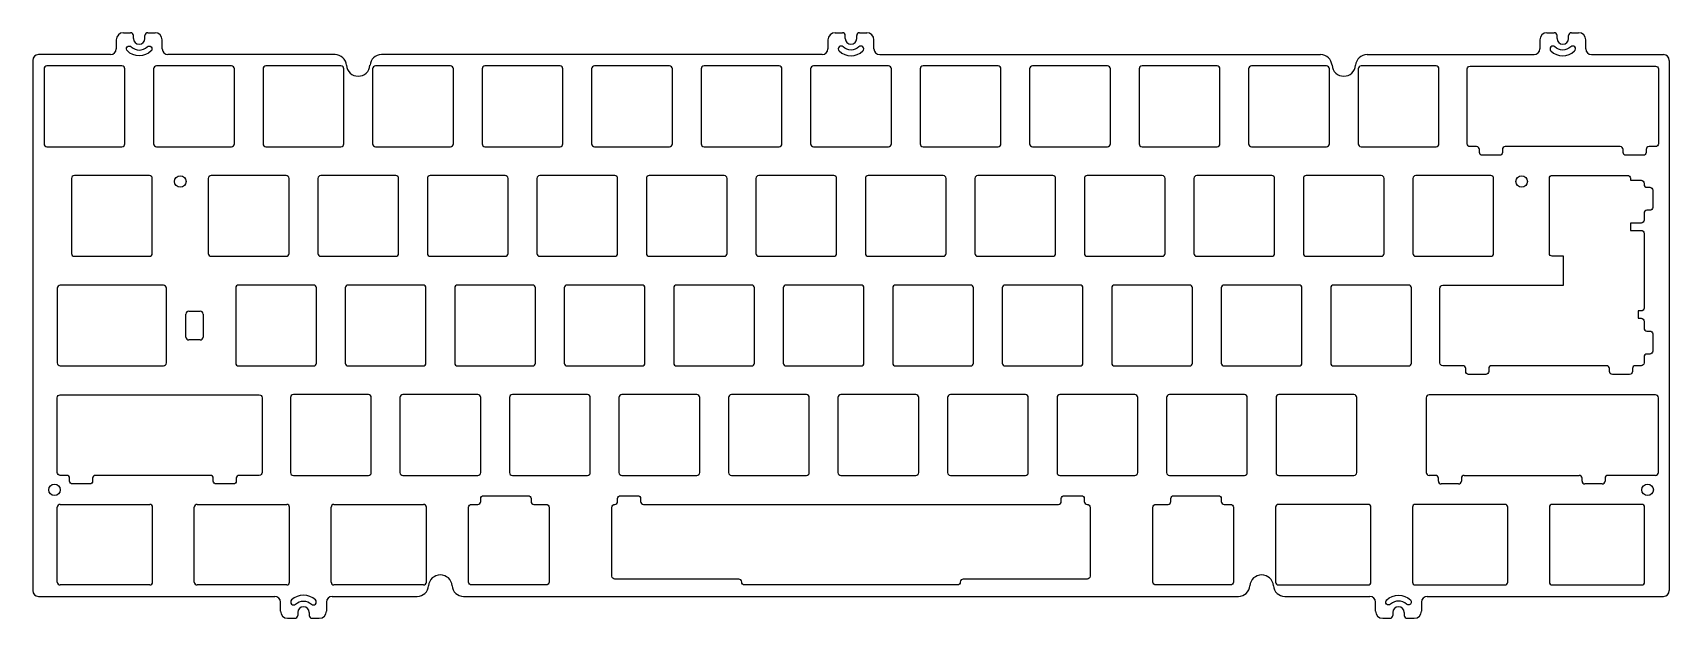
# Model space of a CAD drawing. Header units: millimetres. Extents: x 15 to 299, y 8 to 109.
import ezdxf

# ---------------------------------------------------------------- set-up
doc = ezdxf.new("R2010")
doc.units = ezdxf.units.MM

msp = doc.modelspace()

# ---------------------------------------------------------------- linework, layer by layer
at = {"linetype": 'Continuous'}
for p, q in [((30.45, 109.39), (31.7, 109.39)), ((32.2, 108.39), (32.2, 108.89)), ((34.2, 108.39), (34.2, 108.89)), ((34.7, 109.39), (35.95, 109.39)), ((154.27, 109.39), (155.52, 109.39)), ((156.02, 108.39), (156.02, 108.89)), ((158.02, 108.39), (158.02, 108.89)), ((158.52, 109.39), (159.77, 109.39)), ((278.1, 109.39), (279.35, 109.39)), ((279.85, 108.39), (279.85, 108.89)), ((281.85, 108.39), (281.85, 108.89)), ((282.35, 109.39), (283.6, 109.39)), ((60.77, 8.59), (60.77, 8.09)), ((62.77, 8.59), (62.77, 8.09)), ((251.27, 8.59), (251.27, 8.09)), ((253.27, 8.59), (253.27, 8.09)), ((59.02, 7.59), (60.27, 7.59)), ((63.27, 7.59), (64.52, 7.59)), ((249.52, 7.59), (250.77, 7.59)), ((253.77, 7.59), (255.02, 7.59))]:
    msp.add_line(p, q, dxfattribs=at)
for p, q in [((28.2, 105.59), (15.67, 105.59)), ((29.2, 108.14), (29.2, 106.59)), ((37.2, 106.59), (37.2, 108.14)), ((67.26, 105.59), (38.2, 105.59)), ((152.02, 105.59), (75.34, 105.59)), ((153.02, 108.14), (153.02, 106.59)), ((161.02, 106.59), (161.02, 108.14)), ((162.02, 105.59), (238.71, 105.59)), ((246.79, 105.59), (275.85, 105.59)), ((276.85, 108.14), (276.85, 106.59)), ((284.85, 106.59), (284.85, 108.14)), ((285.85, 105.59), (298.37, 105.59)), ((14.67, 104.59), (14.67, 12.39)), ((299.37, 104.59), (299.37, 12.39)), ((37.42, 65.49), (19.45, 65.49)), ((18.95, 64.99), (18.95, 51.99)), ((37.92, 51.99), (37.92, 64.99)), ((41.32, 56.49), (41.32, 60.49)), ((41.82, 60.99), (43.82, 60.99)), ((44.32, 60.49), (44.32, 56.49)), ((43.82, 55.99), (41.82, 55.99)), ((19.45, 51.49), (37.42, 51.49)), ((18.95, 13.89), (18.95, 26.89)), ((19.45, 27.39), (35.03, 27.39)), ((35.53, 13.89), (35.53, 26.89)), ((42.77, 13.89), (42.77, 26.89)), ((43.27, 27.39), (58.85, 27.39)), ((59.35, 13.89), (59.35, 26.89)), ((66.58, 13.89), (66.58, 26.89)), ((67.08, 27.39), (82.66, 27.39)), ((83.16, 13.89), (83.16, 26.89)), ((230.88, 26.89), (230.88, 13.89)), ((246.97, 27.39), (231.38, 27.39)), ((247.47, 13.89), (247.47, 26.89)), ((254.7, 26.89), (254.7, 13.89)), ((270.78, 27.39), (255.2, 27.39)), ((271.28, 13.89), (271.28, 26.89)), ((278.51, 26.89), (278.51, 13.89)), ((294.59, 27.39), (279.01, 27.39)), ((295.09, 13.89), (295.09, 26.89)), ((15.67, 11.39), (56.77, 11.39)), ((35.03, 13.39), (19.45, 13.39)), ((58.85, 13.39), (43.27, 13.39)), ((66.77, 11.39), (81.55, 11.39)), ((82.66, 13.39), (67.08, 13.39)), ((89.62, 11.39), (224.42, 11.39)), ((231.38, 13.39), (246.97, 13.39)), ((232.5, 11.39), (247.27, 11.39)), ((255.2, 13.39), (270.78, 13.39)), ((257.27, 11.39), (298.37, 11.39)), ((279.01, 13.39), (294.59, 13.39)), ((57.77, 8.84), (57.77, 10.39)), ((65.77, 10.39), (65.77, 8.84)), ((248.27, 8.84), (248.27, 10.39)), ((256.27, 10.39), (256.27, 8.84))]:
    msp.add_line(p, q)
at = {"color": 51, "true_color": 0xf7f281}
for p, q in [((257.08, 45.94), (257.08, 32.94)), ((296.97, 46.44), (257.58, 46.44)), ((297.47, 32.94), (297.47, 45.94)), ((258.7, 32.44), (257.58, 32.44)), ((259.2, 31.44), (259.2, 31.94)), ((263.2, 31.94), (263.2, 31.44)), ((263.7, 32.44), (283.7, 32.44)), ((284.2, 31.44), (284.2, 31.94)), ((288.2, 31.94), (288.2, 31.44)), ((296.97, 32.44), (288.7, 32.44)), ((262.7, 30.94), (259.7, 30.94)), ((287.7, 30.94), (284.7, 30.94))]:
    msp.add_line(p, q, dxfattribs=at)
for points in [[(31.82, 106.94, 0.398666), (34.57, 106.94, -1), (35.26, 106.22, -0.398666), (31.13, 106.22, -1)], [(158.4, 106.94, -0.398666), (155.65, 106.94, 1), (154.96, 106.22, 0.398666), (159.09, 106.22, 1)], [(282.22, 106.94, -0.398666), (279.47, 106.94, 1), (278.78, 106.22, 0.398666), (282.91, 106.22, 1)], [(17.15, 89.57), (30.2, 89.57, 0.414214), (30.7, 90.07), (30.7, 103.12, 0.414214), (30.2, 103.62), (17.15, 103.62, 0.414214), (16.65, 103.12), (16.65, 90.07, 0.414214)], [(36.2, 89.57), (49.25, 89.57, 0.414214), (49.75, 90.07), (49.75, 103.12, 0.414214), (49.25, 103.62), (36.2, 103.62, 0.414214), (35.7, 103.12), (35.7, 90.07, 0.414214)], [(55.25, 89.57), (68.3, 89.57, 0.414214), (68.8, 90.07), (68.8, 103.12, 0.414214), (68.3, 103.62), (55.25, 103.62, 0.414214), (54.75, 103.12), (54.75, 90.07, 0.414214)], [(74.3, 89.57), (87.35, 89.57, 0.414214), (87.85, 90.07), (87.85, 103.12, 0.414214), (87.35, 103.62), (74.3, 103.62, 0.414214), (73.8, 103.12), (73.8, 90.07, 0.414214)], [(93.35, 89.57), (106.4, 89.57, 0.414214), (106.9, 90.07), (106.9, 103.12, 0.414214), (106.4, 103.62), (93.35, 103.62, 0.414214), (92.85, 103.12), (92.85, 90.07, 0.414214)], [(112.4, 89.57), (125.45, 89.57, 0.414214), (125.95, 90.07), (125.95, 103.12, 0.414214), (125.45, 103.62), (112.4, 103.62, 0.414214), (111.9, 103.12), (111.9, 90.07, 0.414214)], [(131.45, 89.57), (144.5, 89.57, 0.414214), (145, 90.07), (145, 103.12, 0.414214), (144.5, 103.62), (131.45, 103.62, 0.414214), (130.95, 103.12), (130.95, 90.07, 0.414214)], [(150.5, 89.57), (163.55, 89.57, 0.414214), (164.05, 90.07), (164.05, 103.12, 0.414214), (163.55, 103.62), (150.5, 103.62, 0.414214), (150, 103.12), (150, 90.07, 0.414214)], [(169.55, 89.57), (182.6, 89.57, 0.414214), (183.1, 90.07), (183.1, 103.12, 0.414214), (182.6, 103.62), (169.55, 103.62, 0.414214), (169.05, 103.12), (169.05, 90.07, 0.414214)], [(188.6, 89.57), (201.65, 89.57, 0.414214), (202.15, 90.07), (202.15, 103.12, 0.414214), (201.65, 103.62), (188.6, 103.62, 0.414214), (188.1, 103.12), (188.1, 90.07, 0.414214)], [(207.65, 89.57), (220.7, 89.57, 0.414214), (221.2, 90.07), (221.2, 103.12, 0.414214), (220.7, 103.62), (207.65, 103.62, 0.414214), (207.15, 103.12), (207.15, 90.07, 0.414214)], [(226.7, 89.57), (239.75, 89.57, 0.414214), (240.25, 90.07), (240.25, 103.12, 0.414214), (239.75, 103.62), (226.7, 103.62, 0.414214), (226.2, 103.12), (226.2, 90.07, 0.414214)], [(245.75, 89.57), (258.8, 89.57, 0.414214), (259.3, 90.07), (259.3, 103.12, 0.414214), (258.8, 103.62), (245.75, 103.62, 0.414214), (245.25, 103.12), (245.25, 90.07, 0.414214)], [(21.91, 70.52), (34.96, 70.52, 0.414214), (35.46, 71.02), (35.46, 84.07, 0.414214), (34.96, 84.57), (21.91, 84.57, 0.414214), (21.41, 84.07), (21.41, 71.02, 0.414214)], [(45.72, 70.52), (58.77, 70.52, 0.414214), (59.27, 71.02), (59.27, 84.07, 0.414214), (58.77, 84.57), (45.72, 84.57, 0.414214), (45.22, 84.07), (45.22, 71.02, 0.414214)], [(64.77, 70.52), (77.82, 70.52, 0.414214), (78.32, 71.02), (78.32, 84.07, 0.414214), (77.82, 84.57), (64.77, 84.57, 0.414214), (64.27, 84.07), (64.27, 71.02, 0.414214)], [(83.82, 70.52), (96.87, 70.52, 0.414214), (97.37, 71.02), (97.37, 84.07, 0.414214), (96.87, 84.57), (83.82, 84.57, 0.414214), (83.32, 84.07), (83.32, 71.02, 0.414214)], [(102.87, 70.52), (115.92, 70.52, 0.414214), (116.42, 71.02), (116.42, 84.07, 0.414214), (115.92, 84.57), (102.87, 84.57, 0.414214), (102.37, 84.07), (102.37, 71.02, 0.414214)], [(121.92, 70.52), (134.97, 70.52, 0.414214), (135.47, 71.02), (135.47, 84.07, 0.414214), (134.97, 84.57), (121.92, 84.57, 0.414214), (121.42, 84.07), (121.42, 71.02, 0.414214)], [(140.97, 70.52), (154.02, 70.52, 0.414214), (154.52, 71.02), (154.52, 84.07, 0.414214), (154.02, 84.57), (140.97, 84.57, 0.414214), (140.47, 84.07), (140.47, 71.02, 0.414214)], [(160.02, 70.52), (173.07, 70.52, 0.414214), (173.57, 71.02), (173.57, 84.07, 0.414214), (173.07, 84.57), (160.02, 84.57, 0.414214), (159.52, 84.07), (159.52, 71.02, 0.414214)], [(179.07, 70.52), (192.12, 70.52, 0.414214), (192.62, 71.02), (192.62, 84.07, 0.414214), (192.12, 84.57), (179.07, 84.57, 0.414214), (178.57, 84.07), (178.57, 71.02, 0.414214)], [(198.12, 70.52), (211.17, 70.52, 0.414214), (211.67, 71.02), (211.67, 84.07, 0.414214), (211.17, 84.57), (198.12, 84.57, 0.414214), (197.62, 84.07), (197.62, 71.02, 0.414214)], [(217.17, 70.52), (230.22, 70.52, 0.414214), (230.72, 71.02), (230.72, 84.07, 0.414214), (230.22, 84.57), (217.17, 84.57, 0.414214), (216.67, 84.07), (216.67, 71.02, 0.414214)], [(236.22, 70.52), (249.27, 70.52, 0.414214), (249.77, 71.02), (249.77, 84.07, 0.414214), (249.27, 84.57), (236.22, 84.57, 0.414214), (235.72, 84.07), (235.72, 71.02, 0.414214)], [(255.27, 70.52), (268.32, 70.52, 0.414214), (268.82, 71.02), (268.82, 84.07, 0.414214), (268.32, 84.57), (255.27, 84.57, 0.414214), (254.77, 84.07), (254.77, 71.02, 0.414214)], [(50.48, 51.47), (63.53, 51.47, 0.414214), (64.03, 51.97), (64.03, 65.02, 0.414214), (63.53, 65.52), (50.48, 65.52, 0.414214), (49.98, 65.02), (49.98, 51.97, 0.414214)], [(69.53, 51.47), (82.58, 51.47, 0.414214), (83.08, 51.97), (83.08, 65.02, 0.414214), (82.58, 65.52), (69.53, 65.52, 0.414214), (69.03, 65.02), (69.03, 51.97, 0.414214)], [(88.58, 51.47), (101.63, 51.47, 0.414214), (102.13, 51.97), (102.13, 65.02, 0.414214), (101.63, 65.52), (88.58, 65.52, 0.414214), (88.08, 65.02), (88.08, 51.97, 0.414214)], [(107.63, 51.47), (120.68, 51.47, 0.414214), (121.18, 51.97), (121.18, 65.02, 0.414214), (120.68, 65.52), (107.63, 65.52, 0.414214), (107.13, 65.02), (107.13, 51.97, 0.414214)], [(126.68, 51.47), (139.73, 51.47, 0.414214), (140.23, 51.97), (140.23, 65.02, 0.414214), (139.73, 65.52), (126.68, 65.52, 0.414214), (126.18, 65.02), (126.18, 51.97, 0.414214)], [(145.73, 51.47), (158.78, 51.47, 0.414214), (159.28, 51.97), (159.28, 65.02, 0.414214), (158.78, 65.52), (145.73, 65.52, 0.414214), (145.23, 65.02), (145.23, 51.97, 0.414214)], [(164.78, 51.47), (177.83, 51.47, 0.414214), (178.33, 51.97), (178.33, 65.02, 0.414214), (177.83, 65.52), (164.78, 65.52, 0.414214), (164.28, 65.02), (164.28, 51.97, 0.414214)], [(183.83, 51.47), (196.88, 51.47, 0.414214), (197.38, 51.97), (197.38, 65.02, 0.414214), (196.88, 65.52), (183.83, 65.52, 0.414214), (183.33, 65.02), (183.33, 51.97, 0.414214)], [(202.88, 51.47), (215.93, 51.47, 0.414214), (216.43, 51.97), (216.43, 65.02, 0.414214), (215.93, 65.52), (202.88, 65.52, 0.414214), (202.38, 65.02), (202.38, 51.97, 0.414214)], [(221.93, 51.47), (234.98, 51.47, 0.414214), (235.48, 51.97), (235.48, 65.02, 0.414214), (234.98, 65.52), (221.93, 65.52, 0.414214), (221.43, 65.02), (221.43, 51.97, 0.414214)], [(240.98, 51.47), (254.03, 51.47, 0.414214), (254.53, 51.97), (254.53, 65.02, 0.414214), (254.03, 65.52), (240.98, 65.52, 0.414214), (240.48, 65.02), (240.48, 51.97, 0.414214)], [(60.01, 32.42), (73.06, 32.42, 0.414214), (73.56, 32.92), (73.56, 45.97, 0.414214), (73.06, 46.47), (60.01, 46.47, 0.414214), (59.51, 45.97), (59.51, 32.92, 0.414214)], [(79.06, 32.42), (92.11, 32.42, 0.414214), (92.61, 32.92), (92.61, 45.97, 0.414214), (92.11, 46.47), (79.06, 46.47, 0.414214), (78.56, 45.97), (78.56, 32.92, 0.414214)], [(98.11, 32.42), (111.16, 32.42, 0.414214), (111.66, 32.92), (111.66, 45.97, 0.414214), (111.16, 46.47), (98.11, 46.47, 0.414214), (97.61, 45.97), (97.61, 32.92, 0.414214)], [(117.16, 32.42), (130.21, 32.42, 0.414214), (130.71, 32.92), (130.71, 45.97, 0.414214), (130.21, 46.47), (117.16, 46.47, 0.414214), (116.66, 45.97), (116.66, 32.92, 0.414214)], [(136.21, 32.42), (149.26, 32.42, 0.414214), (149.76, 32.92), (149.76, 45.97, 0.414214), (149.26, 46.47), (136.21, 46.47, 0.414214), (135.71, 45.97), (135.71, 32.92, 0.414214)], [(155.26, 32.42), (168.31, 32.42, 0.414214), (168.81, 32.92), (168.81, 45.97, 0.414214), (168.31, 46.47), (155.26, 46.47, 0.414214), (154.76, 45.97), (154.76, 32.92, 0.414214)], [(174.31, 32.42), (187.36, 32.42, 0.414214), (187.86, 32.92), (187.86, 45.97, 0.414214), (187.36, 46.47), (174.31, 46.47, 0.414214), (173.81, 45.97), (173.81, 32.92, 0.414214)], [(193.36, 32.42), (206.41, 32.42, 0.414214), (206.91, 32.92), (206.91, 45.97, 0.414214), (206.41, 46.47), (193.36, 46.47, 0.414214), (192.86, 45.97), (192.86, 32.92, 0.414214)], [(212.41, 32.42), (225.46, 32.42, 0.414214), (225.96, 32.92), (225.96, 45.97, 0.414214), (225.46, 46.47), (212.41, 46.47, 0.414214), (211.91, 45.97), (211.91, 32.92, 0.414214)], [(231.46, 32.42), (244.51, 32.42, 0.414214), (245.01, 32.92), (245.01, 45.97, 0.414214), (244.51, 46.47), (231.46, 46.47, 0.414214), (230.96, 45.97), (230.96, 32.92, 0.414214)], [(60.4, 10.04, -0.398666), (63.15, 10.04, 1), (63.84, 10.77, 0.398666), (59.71, 10.77, 1)], [(253.65, 10.04, 0.398666), (250.9, 10.04, -1), (250.21, 10.77, -0.398666), (254.34, 10.77, -1)]]:
    msp.add_lwpolyline(points, format="xyb", close=True)
for points in [[(295.85, 89.59, 0.414214), (295.35, 89.09), (295.35, 88.59, -0.414214), (294.85, 88.09), (291.85, 88.09, -0.414214), (291.35, 88.59), (291.35, 89.09, 0.414214), (290.85, 89.59), (270.85, 89.59, 0.414214), (270.35, 89.09), (270.35, 88.59, -0.414214), (269.85, 88.09), (266.85, 88.09, -0.414214), (266.35, 88.59), (266.35, 89.09, 0.414214), (265.85, 89.59), (264.72, 89.59, -0.414214), (264.22, 90.09), (264.22, 103.09, -0.414214), (264.72, 103.59), (296.97, 103.59, -0.414214), (297.47, 103.09), (297.47, 90.09, -0.414214), (296.97, 89.59)], [(259.96, 65.49), (280.99, 65.49), (280.99, 70.54), (279.01, 70.54, -0.414214), (278.51, 71.04), (278.51, 84.09, -0.414214), (279.01, 84.59), (292.11, 84.59, -0.414214), (292.61, 84.09), (292.61, 83.74), (294.49, 83.74, -0.414214), (294.99, 83.24), (294.99, 83.02, 0.414214), (295.49, 82.52), (295.99, 82.52, -0.414214), (296.49, 82.02), (296.49, 79.02, -0.414214), (295.99, 78.52), (295.49, 78.52, 0.414214), (294.99, 78.02), (294.99, 76.8, -0.414214), (294.49, 76.3), (292.61, 76.3), (292.61, 75.02), (294.49, 75.02, -0.414214), (294.99, 74.52), (294.99, 61.52, -0.414214), (294.49, 61.02), (293.97, 61.02), (293.97, 59.74), (294.49, 59.74, -0.414214), (294.99, 59.24), (294.99, 58.02, 0.414214), (295.49, 57.52), (295.99, 57.52, -0.414214), (296.49, 57.02), (296.49, 54.02, -0.414214), (295.99, 53.52), (295.49, 53.52, 0.414214), (294.99, 53.02), (294.99, 51.99, -0.414214), (294.49, 51.49), (293.47, 51.49, 0.414214), (292.97, 50.99), (292.97, 50.49, -0.414214), (292.47, 49.99), (289.47, 49.99, -0.414214), (288.97, 50.49), (288.97, 50.99, 0.414214), (288.47, 51.49), (268.47, 51.49, 0.414214), (267.97, 50.99), (267.97, 50.49, -0.414214), (267.47, 49.99), (264.47, 49.99, -0.414214), (263.97, 50.49), (263.97, 50.99, 0.414214), (263.47, 51.49), (259.96, 51.49, -0.414214), (259.46, 51.99), (259.46, 64.99, -0.414214)], [(54.58, 45.94), (54.58, 32.94, -0.414214), (54.08, 32.44), (50.58, 32.44, 0.414214), (50.08, 31.94), (50.08, 31.44, -0.414214), (49.58, 30.94), (46.58, 30.94, -0.414214), (46.08, 31.44), (46.08, 31.94, 0.414214), (45.58, 32.44), (25.58, 32.44, 0.414214), (25.08, 31.94), (25.08, 31.44, -0.414214), (24.58, 30.94), (21.58, 30.94, -0.414214), (21.08, 31.44), (21.08, 31.94, 0.414214), (20.58, 32.44), (19.45, 32.44, -0.414214), (18.95, 32.94), (18.95, 45.94, -0.414214), (19.45, 46.44), (54.08, 46.44, -0.414214)], [(101.37, 28.39), (101.37, 27.89, 0.414214), (101.87, 27.39), (104, 27.39, -0.414214), (104.5, 26.89), (104.5, 13.89, -0.414214), (104, 13.39), (91, 13.39, -0.414214), (90.5, 13.89), (90.5, 26.89, -0.414214), (91, 27.39), (92.11, 27.39, 0.414214), (92.61, 27.89), (92.61, 28.39, -0.414214), (93.11, 28.89), (100.87, 28.89, -0.414214)], [(175.53, 13.39), (138.51, 13.39, -0.414214), (138.01, 13.89, 0.414214), (137.51, 14.39), (115.93, 14.39, -0.414214), (115.43, 14.89), (115.43, 26.89, -0.414214), (115.93, 27.39, 0.414214), (116.43, 27.89), (116.43, 28.39, -0.414214), (116.93, 28.89), (119.93, 28.89, -0.414214), (120.43, 28.39), (120.43, 27.89, 0.414214), (120.93, 27.39), (193.11, 27.39, 0.414214), (193.61, 27.89), (193.61, 28.39, -0.414214), (194.11, 28.89), (197.11, 28.89, -0.414214), (197.61, 28.39), (197.61, 27.89, 0.414214), (198.11, 27.39, -0.414214), (198.61, 26.89), (198.61, 14.89, -0.414214), (198.11, 14.39), (176.53, 14.39, 0.414214), (176.03, 13.89, -0.414214)], [(221.43, 27.89, 0.414214), (221.93, 27.39), (223.05, 27.39, -0.414214), (223.55, 26.89), (223.55, 13.89, -0.414214), (223.05, 13.39), (210.05, 13.39, -0.414214), (209.55, 13.89), (209.55, 26.89, -0.414214), (210.05, 27.39), (212.17, 27.39, 0.414214), (212.67, 27.89), (212.67, 28.39, -0.414214), (213.17, 28.89), (220.93, 28.89, -0.414214), (221.43, 28.39)]]:
    msp.add_lwpolyline(points, format="xyb", close=True, dxfattribs=at)
for centre in [(40.34, 83.54), (273.7, 83.54), (18.45, 29.92), (295.6, 29.92)]:
    msp.add_circle(centre, 1)
at = {"linetype": 'Continuous'}
for centre, radius, start, end in [((30.45, 108.14), 1.25, 90, 180), ((31.7, 108.89), 0.5, 0, 90), ((34.7, 108.89), 0.5, 90, 180), ((35.95, 108.14), 1.25, 0, 90), ((154.27, 108.14), 1.25, 90, 180), ((155.52, 108.89), 0.5, 0, 90), ((158.52, 108.89), 0.5, 90, 180), ((159.77, 108.14), 1.25, 0, 90), ((278.1, 108.14), 1.25, 90, 180), ((279.35, 108.89), 0.5, 0, 90), ((282.35, 108.89), 0.5, 90, 180), ((283.6, 108.14), 1.25, 0, 90), ((59.02, 8.84), 1.25, 180, 270), ((64.52, 8.84), 1.25, 270, 0), ((249.52, 8.84), 1.25, 180, 270), ((255.02, 8.84), 1.25, 270, 0), ((60.27, 8.09), 0.5, 270, 0), ((63.27, 8.09), 0.5, 180, 270), ((250.77, 8.09), 0.5, 270, 0), ((253.77, 8.09), 0.5, 180, 270)]:
    msp.add_arc(centre, radius, start, end, dxfattribs=at)
for centre, radius, start, end in [((33.2, 108.39), 1, 180, 0), ((157.02, 108.39), 1, 180, 0), ((280.85, 108.39), 1, 180, 0), ((15.67, 104.59), 1, 90, 180), ((28.2, 106.59), 1, 270, 360), ((38.2, 106.59), 1, 180, 270), ((67.26, 103.59), 2, 4.248, 90), ((75.34, 103.59), 2, 90, 175.752), ((152.02, 106.59), 1, 270, 0), ((162.02, 106.59), 1, 180, 270), ((238.71, 103.59), 2, 4.248, 90), ((246.79, 103.59), 2, 90, 175.752), ((275.85, 106.59), 1, 270, 0), ((285.85, 106.59), 1, 180, 270), ((298.37, 104.59), 1, 0, 90), ((71.3, 103.89), 2.05, 184.248, 355.752), ((242.75, 103.89), 2.05, 184.248, 355.752), ((19.45, 64.99), 0.5, 90, 180), ((37.42, 64.99), 0.5, 0, 90), ((41.82, 60.49), 0.5, 90, 180), ((43.82, 60.49), 0.5, 0, 90), ((41.82, 56.49), 0.5, 180, 270), ((43.82, 56.49), 0.5, 270, 0), ((19.45, 51.99), 0.5, 180, 270), ((37.42, 51.99), 0.5, 270, 360), ((19.45, 26.89), 0.5, 90, 180), ((35.03, 26.89), 0.5, 360, 90), ((43.27, 26.89), 0.5, 90, 180), ((58.85, 26.89), 0.5, 0, 90), ((67.08, 26.89), 0.5, 90, 180), ((82.66, 26.89), 0.5, 0, 90), ((231.38, 26.89), 0.5, 90, 180), ((246.97, 26.89), 0.5, 0, 90), ((255.2, 26.89), 0.5, 90, 180), ((270.78, 26.89), 0.5, 0, 90), ((279.01, 26.89), 0.5, 90, 180), ((294.59, 26.89), 0.5, 0, 90), ((85.58, 13.09), 2.05, 4.248, 175.752), ((228.46, 13.09), 2.05, 4.248, 175.752), ((15.67, 12.39), 1, 180, 270), ((19.45, 13.89), 0.5, 180, 270), ((35.03, 13.89), 0.5, 270, 0), ((43.27, 13.89), 0.5, 180, 270), ((56.77, 10.39), 1, 0, 90), ((58.85, 13.89), 0.5, 270, 0), ((66.77, 10.39), 1, 90, 180), ((67.08, 13.89), 0.5, 180, 270), ((81.55, 13.39), 2, 270, 355.752), ((82.66, 13.89), 0.5, 270, 0), ((89.62, 13.39), 2, 184.248, 270), ((224.42, 13.39), 2, 270, 355.752), ((232.5, 13.39), 2, 184.248, 270), ((231.38, 13.89), 0.5, 180, 270), ((246.97, 13.89), 0.5, 270, 360), ((247.27, 10.39), 1, 360, 90), ((255.2, 13.89), 0.5, 180, 270), ((257.27, 10.39), 1, 90, 180), ((270.78, 13.89), 0.5, 270, 360), ((279.01, 13.89), 0.5, 180, 270), ((294.59, 13.89), 0.5, 270, 360), ((298.37, 12.39), 1, 270, 0), ((61.77, 8.59), 1, 0, 180), ((252.27, 8.59), 1, 0, 180)]:
    msp.add_arc(centre, radius, start, end)
at = {"color": 51, "true_color": 0xf7f281}
for centre, start, end in [((257.58, 45.94), 90, 180), ((296.97, 45.94), 0, 90), ((257.58, 32.94), 180, 270), ((258.7, 31.94), 0, 90), ((259.7, 31.44), 180, 270), ((262.7, 31.44), 270, 0), ((263.7, 31.94), 90, 180), ((283.7, 31.94), 0, 90), ((284.7, 31.44), 180, 270), ((287.7, 31.44), 270, 0), ((288.7, 31.94), 90, 180), ((296.97, 32.94), 270, 0)]:
    msp.add_arc(centre, 0.5, start, end, dxfattribs=at)

doc.saveas('drawing.dxf')
